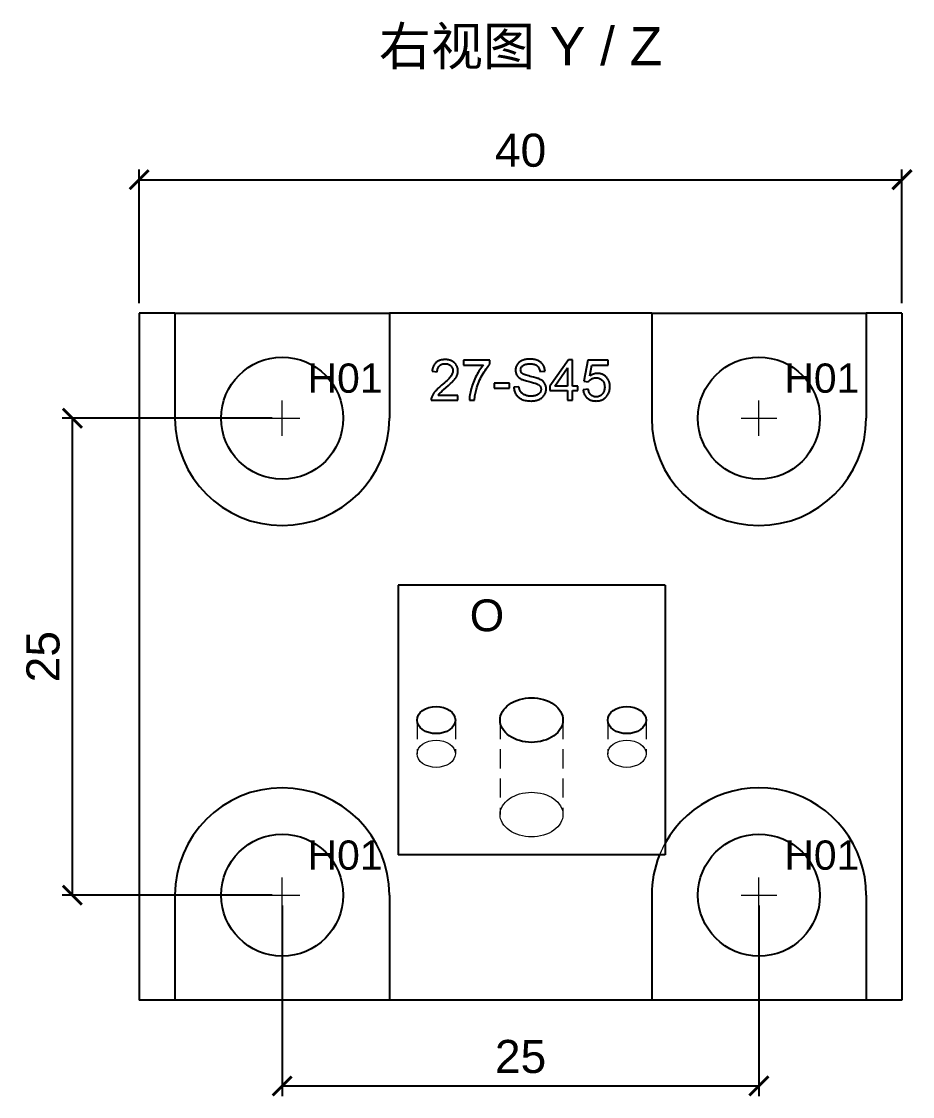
# Model space of a CAD drawing. Header units: millimetres. Extents: x 6 to 539, y 41 to 182.
# Drawn here: x 5.8 to 52.6, y 103.6 to 160 of the extents above; entities that cross this region are included whole.
import ezdxf
from ezdxf.enums import TextEntityAlignment as Align

# ---------------------------------------------------------------- set-up
doc = ezdxf.new("R2010")
doc.units = ezdxf.units.MM
doc.linetypes.add('S45_HIDDEN', pattern=[2.3, 1.5, -0.8])
for name, color, linetype, lineweight in [('ANNOTATIONS', 7, 'CONTINUOUS', 18), ('DIMENSIONS', 7, 'CONTINUOUS', 18), ('HIDDEN', 7, 'S45_HIDDEN', 13), ('VISIBLE', 7, 'CONTINUOUS', 25)]:
    doc.layers.add(name, color=color, linetype=linetype, lineweight=lineweight)
doc.styles.add('CJK', font='Arial Unicode.ttf')
doc.styles.add('OpenSansCondensed-Light', font='OpenSansCondensed-Light.ttf')
doc.dimstyles.new('EZDXF', dxfattribs={"dimtxt": 0.25, "dimasz": 0.175, "dimexe": 0.375, "dimexo": 0.125, "dimgap": 0.1, "dimtad": 1, "dimlfac": 100, "dimzin": 12, "dimdsep": 46, "dimtxsty": 'OpenSansCondensed-Light', "dimblk": 'ARCHTICK', "dimcen": 2.5, "dimazin": 3, "dimtfac": 0.5, "dimtmove": 2, "dimatfit": 3})

# ---------------------------------------------------------------- blocks, each defined once
blk = doc.blocks.new('_ARCHTICK')
at = {"color": 0, "linetype": 'BYBLOCK', "const_width": 0.15}
blk.add_lwpolyline([(-0.5, -0.5), (0.5, 0.5)], dxfattribs=at)

msp = doc.modelspace()

# ---------------------------------------------------------------- linework, layer by layer
at = {"layer": 'ANNOTATIONS'}
for p, q in [((19.5, 138.23333), (19.5, 140.1)), ((44.5, 138.23333), (44.5, 140.1)), ((18.56667, 139.16667), (20.43333, 139.16667)), ((43.56667, 139.16667), (45.43333, 139.16667)), ((19.5, 113.23333), (19.5, 115.1)), ((44.5, 113.23333), (44.5, 115.1)), ((18.56667, 114.16667), (20.43333, 114.16667)), ((43.56667, 114.16667), (45.43333, 114.16667))]:
    msp.add_line(p, q, dxfattribs=at)
at = {"layer": 'HIDDEN', "ltscale": 0.666667}
for p, q in [((52, 144.66667), (12, 144.66667)), ((39.57462, 116.88352), (39.57462, 130.41433)), ((26.56962, 123.34326), (26.56962, 121.5755)), ((28.57962, 123.34326), (28.57962, 121.5755)), ((30.92462, 123.34326), (30.92462, 118.39352)), ((34.22462, 123.34326), (34.22462, 118.39352)), ((36.56962, 123.34326), (36.56962, 121.5755)), ((38.57962, 123.34326), (38.57962, 121.5755)), ((39.57462, 116.2722), (39.57462, 116.88352)), ((39.28393, 116.2722), (25.57462, 116.2722)), ((39.28393, 116.2722), (39.57462, 116.2722)), ((52, 108.66667), (12, 108.66667))]:
    msp.add_line(p, q, dxfattribs=at)
for points in [[(26.56962, 121.5755), (26.58893, 121.71414), (26.64612, 121.84745), (26.73899, 121.97031), (26.86398, 122.078), (27.01627, 122.16638), (27.19002, 122.23205), (27.37856, 122.27249), (27.57462, 122.28614), (27.77069, 122.27249), (27.95922, 122.23205), (28.13297, 122.16638), (28.28526, 122.078), (28.41025, 121.97031), (28.50312, 121.84745), (28.56031, 121.71414), (28.57962, 121.5755)], [(36.56962, 121.5755), (36.58893, 121.71414), (36.64612, 121.84745), (36.73899, 121.97031), (36.86398, 122.078), (37.01627, 122.16638), (37.19002, 122.23205), (37.37856, 122.27249), (37.57462, 122.28614), (37.77069, 122.27249), (37.95922, 122.23205), (38.13297, 122.16638), (38.28526, 122.078), (38.41025, 121.97031), (38.50312, 121.84745), (38.56031, 121.71414), (38.57962, 121.5755)], [(27.57462, 120.86486), (27.37856, 120.87851), (27.19002, 120.91895), (27.01627, 120.98462), (26.86398, 121.073), (26.73899, 121.18069), (26.64612, 121.30355), (26.58893, 121.43686), (26.56962, 121.5755)], [(28.57962, 121.5755), (28.56031, 121.43686), (28.50312, 121.30355), (28.41025, 121.18069), (28.28526, 121.073), (28.13297, 120.98462), (27.95922, 120.91895), (27.77069, 120.87851), (27.57462, 120.86486)], [(37.57462, 120.86486), (37.37856, 120.87851), (37.19002, 120.91895), (37.01627, 120.98462), (36.86398, 121.073), (36.73899, 121.18069), (36.64612, 121.30355), (36.58893, 121.43686), (36.56962, 121.5755)], [(38.57962, 121.5755), (38.56031, 121.43686), (38.50312, 121.30355), (38.41025, 121.18069), (38.28526, 121.073), (38.13297, 120.98462), (37.95922, 120.91895), (37.77069, 120.87851), (37.57462, 120.86486)], [(30.92462, 118.39352), (30.93257, 118.50788), (30.95633, 118.62113), (30.99567, 118.7322), (31.05022, 118.84), (31.11945, 118.94351), (31.2027, 119.04172), (31.29915, 119.13368), (31.4079, 119.21852), (31.52787, 119.29541), (31.65793, 119.36361), (31.79682, 119.42248), (31.94319, 119.47143), (32.09565, 119.51), (32.25272, 119.53783), (32.41289, 119.55463), (32.57462, 119.56024), (32.73635, 119.55463), (32.89652, 119.53783), (33.05359, 119.51), (33.20605, 119.47143), (33.35243, 119.42248), (33.49131, 119.36361), (33.62137, 119.29541), (33.74135, 119.21852), (33.85009, 119.13368), (33.94655, 119.04172), (34.02979, 118.94351), (34.09902, 118.84), (34.15357, 118.7322), (34.19292, 118.62113), (34.21668, 118.50788), (34.22462, 118.39352)], [(32.57462, 117.22679), (32.41289, 117.23241), (32.25272, 117.24921), (32.09565, 117.27703), (31.94319, 117.3156), (31.79682, 117.36456), (31.65793, 117.42342), (31.52787, 117.49163), (31.4079, 117.56852), (31.29915, 117.65335), (31.2027, 117.74532), (31.11945, 117.84353), (31.05022, 117.94703), (30.99567, 118.05483), (30.95633, 118.1659), (30.93257, 118.27916), (30.92462, 118.39352)], [(34.22462, 118.39352), (34.21668, 118.27916), (34.19292, 118.1659), (34.15357, 118.05483), (34.09902, 117.94703), (34.02979, 117.84353), (33.94655, 117.74532), (33.85009, 117.65335), (33.74135, 117.56852), (33.62137, 117.49163), (33.49131, 117.42342), (33.35243, 117.36456), (33.20605, 117.3156), (33.05359, 117.27703), (32.89652, 117.24921), (32.73635, 117.23241), (32.57462, 117.22679)]]:
    msp.add_lwpolyline(points, dxfattribs=at)
for start, end in [(360, 180), (151.118781, 158.017925)]:
    msp.add_arc((44.5, 114.16667), 5.625, start, end, dxfattribs=at)
at = {"layer": 'VISIBLE'}
for p, q in [((13.875, 144.66667), (12, 144.66667)), ((12, 144.66667), (12, 108.66667)), ((13.875, 144.66667), (25.125, 144.66667)), ((13.875, 144.66667), (13.875, 139.16667)), ((38.875, 144.66667), (25.125, 144.66667)), ((25.125, 144.66667), (25.125, 139.16667)), ((38.875, 144.66667), (50.125, 144.66667)), ((38.875, 144.66667), (38.875, 139.16667)), ((52, 144.66667), (50.125, 144.66667)), ((50.125, 144.66667), (50.125, 139.16667)), ((52, 144.66667), (52, 108.66667)), ((27.48896, 141.99398), (27.47183, 141.96927)), ((27.50729, 142.01757), (27.48896, 141.99398)), ((27.52681, 142.04004), (27.50729, 142.01757)), ((27.54752, 142.0614), (27.52681, 142.04004)), ((27.56942, 142.08164), (27.54752, 142.0614)), ((27.59239, 142.10071), (27.56942, 142.08164)), ((27.61633, 142.11854), (27.59239, 142.10071)), ((27.64123, 142.13515), (27.61633, 142.11854)), ((27.6671, 142.15053), (27.64123, 142.13515)), ((27.69393, 142.16467), (27.6671, 142.15053)), ((27.72173, 142.17759), (27.69393, 142.16467)), ((27.75048, 142.18927), (27.72173, 142.17759)), ((27.78021, 142.19973), (27.75048, 142.18927)), ((27.81089, 142.20896), (27.78021, 142.19973)), ((27.84254, 142.21695), (27.81089, 142.20896)), ((27.84052, 141.97865), (27.87707, 141.99457)), ((27.87515, 142.22372), (27.84254, 142.21695)), ((27.90873, 142.22925), (27.87515, 142.22372)), ((27.87707, 141.99457), (27.91599, 142.00695)), ((27.94327, 142.23356), (27.90873, 142.22925)), ((27.91599, 142.00695), (27.95725, 142.01579)), ((27.97877, 142.23663), (27.94327, 142.23356)), ((27.95725, 142.01579), (28.00088, 142.0211)), ((28.01524, 142.23848), (27.97877, 142.23663)), ((28.00088, 142.0211), (28.04687, 142.02287)), ((28.05267, 142.23909), (28.01524, 142.23848)), ((28.04687, 142.02287), (28.09044, 142.0212)), ((28.09045, 142.23843), (28.05267, 142.23909)), ((28.09044, 142.0212), (28.1319, 142.0162)), ((28.12723, 142.23644), (28.09045, 142.23843)), ((28.16301, 142.23312), (28.12723, 142.23644)), ((28.1319, 142.0162), (28.17125, 142.00787)), ((28.1978, 142.22848), (28.16301, 142.23312)), ((28.17125, 142.00787), (28.2085, 141.9962)), ((28.23158, 142.22251), (28.1978, 142.22848)), ((28.2085, 141.9962), (28.24363, 141.9812)), ((28.26437, 142.21522), (28.23158, 142.22251)), ((28.29616, 142.2066), (28.26437, 142.21522)), ((28.32695, 142.19665), (28.29616, 142.2066)), ((28.35675, 142.18537), (28.32695, 142.19665)), ((28.38555, 142.17277), (28.35675, 142.18537)), ((28.41335, 142.15884), (28.38555, 142.17277)), ((28.44015, 142.14359), (28.41335, 142.15884)), ((28.46595, 142.12701), (28.44015, 142.14359)), ((28.49076, 142.1091), (28.46595, 142.12701)), ((28.51457, 142.08987), (28.49076, 142.1091)), ((28.53738, 142.06931), (28.51457, 142.08987)), ((28.559, 142.04776), (28.53738, 142.06931)), ((28.57922, 142.02559), (28.559, 142.04776)), ((28.59804, 142.00278), (28.57922, 142.02559)), ((28.61548, 141.97933), (28.59804, 142.00278)), ((29.01628, 142.20281), (29.01628, 141.95176)), ((30.3935, 142.20281), (29.01628, 142.20281)), ((30.34276, 141.94337), (30.3935, 141.99965)), ((30.3935, 141.99965), (30.3935, 142.20281)), ((31.84857, 142.01546), (31.8244, 141.98151)), ((31.87538, 142.04731), (31.84857, 142.01546)), ((31.90481, 142.07705), (31.87538, 142.04731)), ((31.93687, 142.10468), (31.90481, 142.07705)), ((31.97157, 142.1302), (31.93687, 142.10468)), ((32.00889, 142.15361), (31.97157, 142.1302)), ((32.04884, 142.17491), (32.00889, 142.15361)), ((32.09143, 142.19411), (32.04884, 142.17491)), ((32.13594, 142.21111), (32.09143, 142.19411)), ((32.18168, 142.22585), (32.13594, 142.21111)), ((32.22864, 142.23832), (32.18168, 142.22585)), ((32.22828, 141.98195), (32.27265, 141.99511)), ((32.27682, 142.24853), (32.22864, 142.23832)), ((32.27265, 141.99511), (32.32134, 142.00535)), ((32.32623, 142.25646), (32.27682, 142.24853)), ((32.32134, 142.00535), (32.37437, 142.01266)), ((32.37686, 142.26213), (32.32623, 142.25646)), ((32.37437, 142.01266), (32.43173, 142.01705)), ((32.42872, 142.26553), (32.37686, 142.26213)), ((32.48181, 142.26667), (32.42872, 142.26553)), ((32.43173, 142.01705), (32.49342, 142.01851)), ((32.54007, 142.26548), (32.48181, 142.26667)), ((32.49342, 142.01851), (32.55286, 142.0169)), ((32.59659, 142.2619), (32.54007, 142.26548)), ((32.55286, 142.0169), (32.60856, 142.01207)), ((32.65136, 142.25595), (32.59659, 142.2619)), ((32.60856, 142.01207), (32.66052, 142.00402)), ((32.70439, 142.24762), (32.65136, 142.25595)), ((32.66052, 142.00402), (32.70874, 141.99276)), ((32.75567, 142.23691), (32.70439, 142.24762)), ((32.70874, 141.99276), (32.75322, 141.97827)), ((32.8052, 142.22381), (32.75567, 142.23691)), ((32.85299, 142.20834), (32.8052, 142.22381)), ((32.89903, 142.19048), (32.85299, 142.20834)), ((32.9429, 142.17031), (32.89903, 142.19048)), ((32.98416, 142.1479), (32.9429, 142.17031)), ((33.02281, 142.12324), (32.98416, 142.1479)), ((33.05885, 142.09633), (33.02281, 142.12324)), ((33.09228, 142.06719), (33.05885, 142.09633)), ((33.12311, 142.03579), (33.09228, 142.06719)), ((33.15133, 142.00215), (33.12311, 142.03579)), ((33.17694, 141.96627), (33.15133, 142.00215)), ((34.50917, 142.23039), (33.5383, 140.85176)), ((34.72249, 142.23039), (34.50917, 142.23039)), ((34.72249, 140.85176), (34.72249, 142.23039)), ((35.52938, 142.20136), (35.3233, 141.10862)), ((36.58732, 142.20136), (35.52938, 142.20136)), ((36.58732, 141.95176), (36.58732, 142.20136)), ((27.36593, 141.66078), (27.36189, 141.62379)), ((27.36189, 141.62379), (27.63037, 141.59622)), ((27.37116, 141.69666), (27.36593, 141.66078)), ((27.37759, 141.73141), (27.37116, 141.69666)), ((27.3852, 141.76505), (27.37759, 141.73141)), ((27.394, 141.79758), (27.3852, 141.76505)), ((27.404, 141.82899), (27.394, 141.79758)), ((27.41518, 141.85928), (27.404, 141.82899)), ((27.42756, 141.88845), (27.41518, 141.85928)), ((27.44112, 141.91651), (27.42756, 141.88845)), ((27.45588, 141.94345), (27.44112, 141.91651)), ((27.47183, 141.96927), (27.45588, 141.94345)), ((27.63037, 141.59622), (27.63248, 141.64492)), ((27.63248, 141.64492), (27.63808, 141.69091)), ((27.63808, 141.69091), (27.64717, 141.73417)), ((27.64717, 141.73417), (27.65975, 141.77471)), ((27.65975, 141.77471), (27.67583, 141.81254)), ((27.67583, 141.81254), (27.6954, 141.84764)), ((27.6954, 141.84764), (27.71846, 141.88002)), ((27.71846, 141.88002), (27.74501, 141.90967)), ((27.74501, 141.90967), (27.77449, 141.9362)), ((27.77449, 141.9362), (27.80633, 141.9592)), ((27.80633, 141.9592), (27.84052, 141.97865)), ((28.24363, 141.9812), (28.27666, 141.96287)), ((28.27666, 141.96287), (28.30758, 141.9412)), ((28.30758, 141.9412), (28.33639, 141.9162)), ((28.33639, 141.9162), (28.36241, 141.88878)), ((28.36241, 141.88878), (28.38496, 141.85984)), ((28.39979, 141.46215), (28.37884, 141.42203)), ((28.38496, 141.85984), (28.40404, 141.82937)), ((28.41693, 141.50171), (28.39979, 141.46215)), ((28.40404, 141.82937), (28.41965, 141.79739)), ((28.43026, 141.5407), (28.41693, 141.50171)), ((28.41965, 141.79739), (28.43179, 141.76389)), ((28.43979, 141.57912), (28.43026, 141.5407)), ((28.43179, 141.76389), (28.44047, 141.72887)), ((28.4455, 141.61698), (28.43979, 141.57912)), ((28.44047, 141.72887), (28.44567, 141.69233)), ((28.44741, 141.65427), (28.4455, 141.61698)), ((28.44567, 141.69233), (28.44741, 141.65427)), ((28.63151, 141.95525), (28.61548, 141.97933)), ((28.64615, 141.93054), (28.63151, 141.95525)), ((28.6594, 141.90518), (28.64615, 141.93054)), ((28.67126, 141.8792), (28.6594, 141.90518)), ((28.66364, 141.39741), (28.67588, 141.42831)), ((28.68172, 141.85258), (28.67126, 141.8792)), ((28.67588, 141.42831), (28.68649, 141.45935)), ((28.69078, 141.82532), (28.68172, 141.85258)), ((28.68649, 141.45935), (28.69547, 141.49053)), ((28.69845, 141.79743), (28.69078, 141.82532)), ((28.69547, 141.49053), (28.70282, 141.52184)), ((28.70473, 141.76891), (28.69845, 141.79743)), ((28.70282, 141.52184), (28.70853, 141.55329)), ((28.70961, 141.73975), (28.70473, 141.76891)), ((28.70853, 141.55329), (28.71262, 141.58488)), ((28.71309, 141.70995), (28.70961, 141.73975)), ((28.71262, 141.58488), (28.71507, 141.6166)), ((28.71518, 141.67953), (28.71309, 141.70995)), ((28.71507, 141.6166), (28.71588, 141.64846)), ((28.71588, 141.64846), (28.71518, 141.67953)), ((29.01628, 141.95176), (30.05826, 141.95176)), ((29.72755, 141.47614), (29.68312, 141.39523)), ((29.77269, 141.55382), (29.72755, 141.47614)), ((29.81853, 141.62825), (29.77269, 141.55382)), ((29.86507, 141.69943), (29.81853, 141.62825)), ((29.91231, 141.76738), (29.86507, 141.69943)), ((29.96026, 141.83208), (29.91231, 141.76738)), ((29.94231, 141.33505), (29.99078, 141.42498)), ((30.00891, 141.89354), (29.96026, 141.83208)), ((29.99078, 141.42498), (30.04072, 141.51237)), ((30.05826, 141.95176), (30.00891, 141.89354)), ((30.04072, 141.51237), (30.09078, 141.59531)), ((30.09078, 141.59531), (30.14095, 141.67381)), ((30.14095, 141.67381), (30.19123, 141.74787)), ((30.19123, 141.74787), (30.24163, 141.81748)), ((30.24163, 141.81748), (30.29214, 141.88265)), ((30.29214, 141.88265), (30.34276, 141.94337)), ((31.7344, 141.72033), (31.73297, 141.68039)), ((31.73297, 141.68039), (31.73414, 141.64419)), ((31.73414, 141.64419), (31.73765, 141.60887)), ((31.73869, 141.75961), (31.7344, 141.72033)), ((31.73765, 141.60887), (31.74348, 141.57444)), ((31.74583, 141.79824), (31.73869, 141.75961)), ((31.74348, 141.57444), (31.75166, 141.54089)), ((31.75583, 141.83621), (31.74583, 141.79824)), ((31.75166, 141.54089), (31.76217, 141.50823)), ((31.76869, 141.87352), (31.75583, 141.83621)), ((31.76217, 141.50823), (31.77502, 141.47645)), ((31.7844, 141.91017), (31.76869, 141.87352)), ((31.77502, 141.47645), (31.7902, 141.44556)), ((31.80297, 141.94617), (31.7844, 141.91017)), ((31.7902, 141.44556), (31.80771, 141.41555)), ((31.8244, 141.98151), (31.80297, 141.94617)), ((32.00435, 141.69925), (32.00618, 141.73167)), ((32.00565, 141.67123), (32.00435, 141.69925)), ((32.00952, 141.64447), (32.00565, 141.67123)), ((32.00618, 141.73167), (32.01166, 141.76288)), ((32.01599, 141.61898), (32.00952, 141.64447)), ((32.01166, 141.76288), (32.02078, 141.79289)), ((32.02503, 141.59477), (32.01599, 141.61898)), ((32.02078, 141.79289), (32.03356, 141.8217)), ((32.03667, 141.57182), (32.02503, 141.59477)), ((32.03356, 141.8217), (32.04999, 141.8493)), ((32.05088, 141.55014), (32.03667, 141.57182)), ((32.04999, 141.8493), (32.07007, 141.87571)), ((32.06769, 141.52974), (32.05088, 141.55014)), ((32.08707, 141.5106), (32.06769, 141.52974)), ((32.07007, 141.87571), (32.0938, 141.90091)), ((32.09826, 141.50133), (32.08707, 141.5106)), ((32.0938, 141.90091), (32.12118, 141.92491)), ((32.11148, 141.49204), (32.09826, 141.50133)), ((32.14408, 141.47337), (32.11148, 141.49204)), ((32.12118, 141.92491), (32.13632, 141.93625)), ((32.13632, 141.93625), (32.15255, 141.94685)), ((32.18486, 141.45458), (32.14408, 141.47337)), ((32.15255, 141.94685), (32.18825, 141.96586)), ((32.23383, 141.43568), (32.18486, 141.45458)), ((32.18825, 141.96586), (32.22828, 141.98195)), ((32.29098, 141.41667), (32.23383, 141.43568)), ((32.75322, 141.97827), (32.79396, 141.96056)), ((32.79396, 141.96056), (32.83095, 141.93963)), ((32.83095, 141.93963), (32.8642, 141.91548)), ((32.8642, 141.91548), (32.89396, 141.88818)), ((32.89396, 141.88818), (32.92048, 141.85779)), ((32.92048, 141.85779), (32.94376, 141.82433)), ((32.94376, 141.82433), (32.96379, 141.78777)), ((32.96379, 141.78777), (32.98058, 141.74814)), ((32.98058, 141.74814), (32.99413, 141.70542)), ((32.99413, 141.70542), (33.00444, 141.65962)), ((33.00444, 141.65962), (33.0115, 141.61073)), ((33.0115, 141.61073), (33.28143, 141.63105)), ((33.19984, 141.92865), (33.17694, 141.96627)), ((33.21993, 141.88981), (33.19984, 141.92865)), ((33.23721, 141.84975), (33.21993, 141.88981)), ((33.25168, 141.80845), (33.23721, 141.84975)), ((33.26334, 141.76594), (33.25168, 141.80845)), ((33.27218, 141.7222), (33.26334, 141.76594)), ((33.27821, 141.67724), (33.27218, 141.7222)), ((33.28143, 141.63105), (33.27821, 141.67724)), ((33.79516, 140.85176), (34.46127, 141.81099)), ((34.46127, 141.81099), (34.46127, 140.85176)), ((35.6237, 141.37999), (35.73835, 141.95176)), ((35.72066, 141.4384), (35.67189, 141.41128)), ((35.77003, 141.46135), (35.72066, 141.4384)), ((35.73835, 141.95176), (36.58732, 141.95176)), ((35.81998, 141.48012), (35.77003, 141.46135)), ((35.87053, 141.49473), (35.81998, 141.48012)), ((35.92166, 141.50516), (35.87053, 141.49473)), ((35.97338, 141.51141), (35.92166, 141.50516)), ((36.02569, 141.5135), (35.97338, 141.51141)), ((36.06018, 141.51275), (36.02569, 141.5135)), ((36.09399, 141.51048), (36.06018, 141.51275)), ((36.12712, 141.50672), (36.09399, 141.51048)), ((36.15957, 141.50144), (36.12712, 141.50672)), ((36.19134, 141.49465), (36.15957, 141.50144)), ((36.22242, 141.48636), (36.19134, 141.49465)), ((36.25283, 141.47656), (36.22242, 141.48636)), ((36.28256, 141.46525), (36.25283, 141.47656)), ((36.31161, 141.45243), (36.28256, 141.46525)), ((36.33997, 141.43811), (36.31161, 141.45243)), ((36.36766, 141.42227), (36.33997, 141.43811)), ((27.85676, 140.88949), (27.75159, 140.80079)), ((27.93995, 140.95875), (27.85676, 140.88949)), ((28.01612, 141.02431), (27.93995, 140.95875)), ((28.08526, 141.08618), (28.01612, 141.02431)), ((28.14737, 141.14435), (28.08526, 141.08618)), ((28.0875, 140.76324), (28.21825, 140.87589)), ((28.20244, 141.19883), (28.14737, 141.14435)), ((28.25049, 141.24961), (28.20244, 141.19883)), ((28.21825, 140.87589), (28.32895, 140.97584)), ((28.29151, 141.2967), (28.25049, 141.24961)), ((28.3255, 141.34008), (28.29151, 141.2967)), ((28.35407, 141.38134), (28.3255, 141.34008)), ((28.32895, 140.97584), (28.41961, 141.06309)), ((28.37884, 141.42203), (28.35407, 141.38134)), ((28.41961, 141.06309), (28.45742, 141.10195)), ((28.45742, 141.10195), (28.49022, 141.13764)), ((28.49022, 141.13764), (28.51943, 141.17154)), ((28.51943, 141.17154), (28.5465, 141.20503)), ((28.5465, 141.20503), (28.57141, 141.23811)), ((28.57141, 141.23811), (28.59416, 141.27079)), ((28.59416, 141.27079), (28.61476, 141.30306)), ((28.61476, 141.30306), (28.63321, 141.33491)), ((28.63321, 141.33491), (28.6495, 141.36636)), ((28.6495, 141.36636), (28.66364, 141.39741)), ((29.46476, 140.88573), (29.43733, 140.79803)), ((29.49475, 140.97263), (29.46476, 140.88573)), ((29.5273, 141.05873), (29.49475, 140.97263)), ((29.56241, 141.14405), (29.5273, 141.05873)), ((29.60008, 141.22857), (29.56241, 141.14405)), ((29.64032, 141.3123), (29.60008, 141.22857)), ((29.68312, 141.39523), (29.64032, 141.3123)), ((29.71102, 140.78215), (29.74249, 140.87589)), ((29.74249, 140.87589), (29.77678, 140.96899)), ((29.77678, 140.96899), (29.81391, 141.06146)), ((29.81391, 141.06146), (29.85388, 141.15329)), ((29.85388, 141.15329), (29.89668, 141.24449)), ((29.89668, 141.24449), (29.94231, 141.33505)), ((30.62279, 141.00413), (30.62279, 140.74147)), ((31.42532, 141.00413), (30.62279, 141.00413)), ((31.42532, 140.74147), (31.42532, 141.00413)), ((31.80771, 141.41555), (31.82761, 141.38658)), ((31.82761, 141.38658), (31.84993, 141.35881)), ((31.84993, 141.35881), (31.87468, 141.33225)), ((31.87468, 141.33225), (31.90186, 141.30689)), ((31.90186, 141.30689), (31.93146, 141.28273)), ((31.93146, 141.28273), (31.96349, 141.25977)), ((31.96349, 141.25977), (31.99795, 141.23801)), ((31.99795, 141.23801), (32.03483, 141.21746)), ((32.03483, 141.21746), (32.06696, 141.20173)), ((32.06696, 141.20173), (32.10458, 141.18576)), ((32.10458, 141.18576), (32.14768, 141.16954)), ((32.14768, 141.16954), (32.19628, 141.15306)), ((32.19628, 141.15306), (32.25036, 141.13634)), ((32.25036, 141.13634), (32.30993, 141.11937)), ((32.35632, 141.39754), (32.29098, 141.41667)), ((32.30993, 141.11937), (32.44553, 141.08467)), ((32.42985, 141.3783), (32.35632, 141.39754)), ((32.51156, 141.35895), (32.42985, 141.3783)), ((32.44553, 141.08467), (32.57913, 141.0518)), ((32.66969, 141.32135), (32.51156, 141.35895)), ((32.57913, 141.0518), (32.68679, 141.02354)), ((32.80089, 141.28621), (32.66969, 141.32135)), ((32.68679, 141.02354), (32.76851, 140.99992)), ((32.76851, 140.99992), (32.82429, 140.98091)), ((32.85639, 141.26955), (32.80089, 141.28621)), ((32.82429, 140.98091), (32.85649, 140.96784)), ((32.90516, 141.25351), (32.85639, 141.26955)), ((32.85649, 140.96784), (32.88633, 140.95402)), ((32.88633, 140.95402), (32.91382, 140.93945)), ((32.94718, 141.23808), (32.90516, 141.25351)), ((32.91382, 140.93945), (32.93894, 140.92414)), ((32.93894, 140.92414), (32.96171, 140.90807)), ((32.98248, 141.22326), (32.94718, 141.23808)), ((32.96171, 140.90807), (32.98212, 140.89126)), ((32.98212, 140.89126), (33.00016, 140.8737)), ((33.0274, 141.20114), (32.98248, 141.22326)), ((33.00016, 140.8737), (33.01586, 140.85539)), ((33.06928, 141.1776), (33.0274, 141.20114)), ((33.10812, 141.15262), (33.06928, 141.1776)), ((33.14393, 141.12621), (33.10812, 141.15262)), ((33.17669, 141.09838), (33.14393, 141.12621)), ((33.20642, 141.06912), (33.17669, 141.09838)), ((33.23311, 141.03843), (33.20642, 141.06912)), ((33.25676, 141.00631), (33.23311, 141.03843)), ((33.27751, 140.97285), (33.25676, 141.00631)), ((33.29549, 140.93815), (33.27751, 140.97285)), ((33.3107, 140.9022), (33.29549, 140.93815)), ((33.32315, 140.865), (33.3107, 140.9022)), ((33.33284, 140.82656), (33.32315, 140.865)), ((35.3233, 141.10862), (35.56856, 141.07669)), ((35.56856, 141.07669), (35.58375, 141.09902)), ((35.58375, 141.09902), (35.6003, 141.12027)), ((35.6003, 141.12027), (35.61822, 141.14047)), ((35.61822, 141.14047), (35.63749, 141.15959)), ((35.67189, 141.41128), (35.6237, 141.37999)), ((35.63749, 141.15959), (35.65813, 141.17765)), ((35.65813, 141.17765), (35.68012, 141.19465)), ((35.68012, 141.19465), (35.70348, 141.21058)), ((35.70348, 141.21058), (35.72819, 141.22544)), ((35.72819, 141.22544), (35.75397, 141.23887)), ((35.75397, 141.23887), (35.78053, 141.25052)), ((35.78053, 141.25052), (35.80785, 141.26037)), ((35.80785, 141.26037), (35.83595, 141.26843)), ((35.83595, 141.26843), (35.86481, 141.2747)), ((35.86481, 141.2747), (35.89445, 141.27918)), ((35.89445, 141.27918), (35.92486, 141.28187)), ((35.92486, 141.28187), (35.95603, 141.28276)), ((35.95603, 141.28276), (36.00561, 141.28074)), ((36.00561, 141.28074), (36.05277, 141.27469)), ((36.05277, 141.27469), (36.09749, 141.2646)), ((36.09749, 141.2646), (36.1398, 141.25047)), ((36.1398, 141.25047), (36.17967, 141.23231)), ((36.17967, 141.23231), (36.21712, 141.21011)), ((36.21712, 141.21011), (36.25214, 141.18388)), ((36.25214, 141.18388), (36.28474, 141.15361)), ((36.28474, 141.15361), (36.29994, 141.13709)), ((36.29994, 141.13709), (36.31416, 141.11984)), ((36.31416, 141.11984), (36.3274, 141.10186)), ((36.3274, 141.10186), (36.33966, 141.08313)), ((36.33966, 141.08313), (36.35093, 141.06367)), ((36.35093, 141.06367), (36.36123, 141.04347)), ((36.36123, 141.04347), (36.37888, 141.00087)), ((36.39467, 141.40493), (36.36766, 141.42227)), ((36.37888, 141.00087), (36.39261, 140.95531)), ((36.39261, 140.95531), (36.40242, 140.90681)), ((36.42099, 141.38609), (36.39467, 141.40493)), ((36.40242, 140.90681), (36.40831, 140.85536)), ((36.44664, 141.36573), (36.42099, 141.38609)), ((36.4716, 141.34386), (36.44664, 141.36573)), ((36.49589, 141.32049), (36.4716, 141.34386)), ((36.51909, 141.29594), (36.49589, 141.32049)), ((36.54079, 141.27052), (36.51909, 141.29594)), ((36.56099, 141.24424), (36.54079, 141.27052)), ((36.5797, 141.2171), (36.56099, 141.24424)), ((36.59691, 141.18909), (36.5797, 141.2171)), ((36.61262, 141.16023), (36.59691, 141.18909)), ((36.62684, 141.1305), (36.61262, 141.16023)), ((36.63956, 141.09991), (36.62684, 141.1305)), ((36.65079, 141.06846), (36.63956, 141.09991)), ((36.66051, 141.03615), (36.65079, 141.06846)), ((36.66874, 141.00298), (36.66051, 141.03615)), ((36.67548, 140.96894), (36.66874, 141.00298)), ((36.68072, 140.93405), (36.67548, 140.96894)), ((36.68446, 140.89829), (36.68072, 140.93405)), ((36.6867, 140.86167), (36.68446, 140.89829)), ((36.68745, 140.82419), (36.6867, 140.86167)), ((27.35746, 140.32019), (27.34302, 140.28434)), ((27.37391, 140.35591), (27.35746, 140.32019)), ((27.39238, 140.39148), (27.37391, 140.35591)), ((27.41286, 140.42692), (27.39238, 140.39148)), ((27.43537, 140.46223), (27.41286, 140.42692)), ((27.45989, 140.4974), (27.43537, 140.46223)), ((27.48643, 140.53243), (27.45989, 140.4974)), ((27.51499, 140.56733), (27.48643, 140.53243)), ((27.54621, 140.60284), (27.51499, 140.56733)), ((27.58071, 140.6397), (27.54621, 140.60284)), ((27.6185, 140.67793), (27.58071, 140.6397)), ((27.65957, 140.71752), (27.6185, 140.67793)), ((27.70394, 140.75847), (27.65957, 140.71752)), ((27.67535, 140.354), (27.69857, 140.38951)), ((28.71878, 140.354), (27.67535, 140.354)), ((27.69857, 140.38951), (27.7247, 140.42493)), ((27.75159, 140.80079), (27.70394, 140.75847)), ((27.7247, 140.42493), (27.75372, 140.46026)), ((27.75372, 140.46026), (27.78565, 140.49549)), ((27.78565, 140.49549), (27.82955, 140.53862)), ((27.82955, 140.53862), (27.89449, 140.59762)), ((27.89449, 140.59762), (27.98047, 140.67249)), ((27.98047, 140.67249), (28.0875, 140.76324)), ((28.71878, 140.10295), (28.71878, 140.354)), ((29.3297, 140.30593), (29.32159, 140.235)), ((29.34063, 140.38012), (29.3297, 140.30593)), ((29.35437, 140.45758), (29.34063, 140.38012)), ((29.37093, 140.5383), (29.35437, 140.45758)), ((29.39029, 140.62229), (29.37093, 140.5383)), ((29.41247, 140.70954), (29.39029, 140.62229)), ((29.43733, 140.79803), (29.41247, 140.70954)), ((29.59668, 140.25868), (29.60655, 140.33416)), ((29.60655, 140.33416), (29.61818, 140.40806)), ((29.61818, 140.40806), (29.63158, 140.48037)), ((29.63158, 140.48037), (29.64675, 140.55109)), ((29.64675, 140.55109), (29.66369, 140.62023)), ((29.66369, 140.62023), (29.6824, 140.68777)), ((29.6824, 140.68777), (29.71102, 140.78215)), ((30.62279, 140.74147), (31.42532, 140.74147)), ((31.91728, 140.80967), (31.65171, 140.78646)), ((31.65171, 140.78646), (31.6548, 140.73382)), ((31.6548, 140.73382), (31.66118, 140.68256)), ((31.66118, 140.68256), (31.67086, 140.63269)), ((31.67086, 140.63269), (31.68381, 140.5842)), ((31.68381, 140.5842), (31.70006, 140.53709)), ((31.70006, 140.53709), (31.7196, 140.49137)), ((31.7196, 140.49137), (31.74242, 140.44703)), ((31.74242, 140.44703), (31.76853, 140.40407)), ((31.76853, 140.40407), (31.7976, 140.36313)), ((31.7976, 140.36313), (31.8293, 140.32484)), ((31.8293, 140.32484), (31.86363, 140.28921)), ((31.92278, 140.77066), (31.91728, 140.80967)), ((31.92984, 140.73344), (31.92278, 140.77066)), ((31.93847, 140.69801), (31.92984, 140.73344)), ((31.94866, 140.66437), (31.93847, 140.69801)), ((31.96042, 140.63253), (31.94866, 140.66437)), ((31.97374, 140.60247), (31.96042, 140.63253)), ((31.98863, 140.57421), (31.97374, 140.60247)), ((32.00508, 140.54774), (31.98863, 140.57421)), ((32.0235, 140.52277), (32.00508, 140.54774)), ((32.04431, 140.49903), (32.0235, 140.52277)), ((32.06749, 140.47651), (32.04431, 140.49903)), ((32.09306, 140.45522), (32.06749, 140.47651)), ((32.12101, 140.43515), (32.09306, 140.45522)), ((32.15134, 140.41631), (32.12101, 140.43515)), ((32.18404, 140.39869), (32.15134, 140.41631)), ((32.21913, 140.3823), (32.18404, 140.39869)), ((32.25598, 140.3675), (32.21913, 140.3823)), ((32.29396, 140.35468), (32.25598, 140.3675)), ((32.33308, 140.34383), (32.29396, 140.35468)), ((32.37333, 140.33495), (32.33308, 140.34383)), ((32.41471, 140.32805), (32.37333, 140.33495)), ((32.45723, 140.32312), (32.41471, 140.32805)), ((32.50088, 140.32016), (32.45723, 140.32312)), ((32.54566, 140.31917), (32.50088, 140.32016)), ((32.58534, 140.31992), (32.54566, 140.31917)), ((32.62384, 140.32217), (32.58534, 140.31992)), ((32.66117, 140.32591), (32.62384, 140.32217)), ((32.69731, 140.33115), (32.66117, 140.32591)), ((32.73228, 140.33788), (32.69731, 140.33115)), ((32.76606, 140.34611), (32.73228, 140.33788)), ((32.79867, 140.35584), (32.76606, 140.34611)), ((32.8301, 140.36706), (32.79867, 140.35584)), ((32.85995, 140.37959), (32.8301, 140.36706)), ((32.88783, 140.39323), (32.85995, 140.37959)), ((32.91374, 140.40798), (32.88783, 140.39323)), ((32.93767, 140.42384), (32.91374, 140.40798)), ((32.95963, 140.44081), (32.93767, 140.42384)), ((32.97962, 140.4589), (32.95963, 140.44081)), ((32.99764, 140.47809), (32.97962, 140.4589)), ((33.01368, 140.49839), (32.99764, 140.47809)), ((33.02779, 140.51949), (33.01368, 140.49839)), ((33.01586, 140.85539), (33.02946, 140.83631)), ((33.04003, 140.54107), (33.02779, 140.51949)), ((33.02946, 140.83631), (33.04125, 140.81643)), ((33.05038, 140.56312), (33.04003, 140.54107)), ((33.04125, 140.81643), (33.05123, 140.79576)), ((33.05885, 140.58565), (33.05038, 140.56312)), ((33.05123, 140.79576), (33.05939, 140.7743)), ((33.06544, 140.60865), (33.05885, 140.58565)), ((33.05939, 140.7743), (33.06574, 140.75205)), ((33.07014, 140.63213), (33.06544, 140.60865)), ((33.06574, 140.75205), (33.07028, 140.729)), ((33.07296, 140.65609), (33.07014, 140.63213)), ((33.07028, 140.729), (33.073, 140.70516)), ((33.07391, 140.68052), (33.07296, 140.65609)), ((33.073, 140.70516), (33.07391, 140.68052)), ((33.16319, 140.28049), (33.19413, 140.31282)), ((33.19413, 140.31282), (33.22242, 140.34724)), ((33.22242, 140.34724), (33.24805, 140.38375)), ((33.24805, 140.38375), (33.27084, 140.42161)), ((33.27084, 140.42161), (33.29059, 140.46007)), ((33.29059, 140.46007), (33.3073, 140.49915)), ((33.3073, 140.49915), (33.32098, 140.53885)), ((33.32098, 140.53885), (33.33161, 140.57915)), ((33.33161, 140.57915), (33.33921, 140.62007)), ((33.33975, 140.78686), (33.33284, 140.82656)), ((33.33921, 140.62007), (33.34376, 140.6616)), ((33.3439, 140.74592), (33.33975, 140.78686)), ((33.34376, 140.6616), (33.34528, 140.70374)), ((33.34528, 140.70374), (33.3439, 140.74592)), ((33.5383, 140.85176), (33.5383, 140.61231)), ((33.5383, 140.61231), (34.46127, 140.61231)), ((34.46127, 140.85176), (33.79516, 140.85176)), ((34.46127, 140.61231), (34.46127, 140.10295)), ((35.00984, 140.85176), (34.72249, 140.85176)), ((34.72249, 140.61231), (35.00984, 140.61231)), ((34.72249, 140.10295), (34.72249, 140.61231)), ((35.00984, 140.61231), (35.00984, 140.85176)), ((35.55114, 140.68342), (35.27686, 140.6602)), ((35.27686, 140.6602), (35.28074, 140.62706)), ((35.28074, 140.62706), (35.28585, 140.59474)), ((35.28585, 140.59474), (35.29219, 140.56325)), ((35.29219, 140.56325), (35.29976, 140.53259)), ((35.29976, 140.53259), (35.30857, 140.50275)), ((35.30857, 140.50275), (35.3186, 140.47375)), ((35.3186, 140.47375), (35.32986, 140.44557)), ((35.32986, 140.44557), (35.34235, 140.41822)), ((35.34235, 140.41822), (35.35607, 140.39169)), ((35.35607, 140.39169), (35.37102, 140.366)), ((35.37102, 140.366), (35.3872, 140.34113)), ((35.3872, 140.34113), (35.40462, 140.31709)), ((35.40462, 140.31709), (35.42326, 140.29387)), ((35.56002, 140.63491), (35.55114, 140.68342)), ((35.57142, 140.5895), (35.56002, 140.63491)), ((35.58533, 140.5472), (35.57142, 140.5895)), ((35.60175, 140.50801), (35.58533, 140.5472)), ((35.6207, 140.47192), (35.60175, 140.50801)), ((35.64216, 140.43894), (35.6207, 140.47192)), ((35.66614, 140.40907), (35.64216, 140.43894)), ((35.69264, 140.3823), (35.66614, 140.40907)), ((35.72111, 140.35866), (35.69264, 140.3823)), ((35.751, 140.33817), (35.72111, 140.35866)), ((35.78233, 140.32084), (35.751, 140.33817)), ((35.81508, 140.30666), (35.78233, 140.32084)), ((35.84927, 140.29563), (35.81508, 140.30666)), ((36.09372, 140.30144), (36.05109, 140.29033)), ((36.13454, 140.317), (36.09372, 140.30144)), ((36.17354, 140.337), (36.13454, 140.317)), ((36.21072, 140.36144), (36.17354, 140.337)), ((36.2461, 140.39033), (36.21072, 140.36144)), ((36.27966, 140.42366), (36.2461, 140.39033)), ((36.29547, 140.4418), (36.27966, 140.42366)), ((36.31027, 140.46066), (36.29547, 140.4418)), ((36.32404, 140.48026), (36.31027, 140.46066)), ((36.3368, 140.50057), (36.32404, 140.48026)), ((36.34853, 140.52161), (36.3368, 140.50057)), ((36.35925, 140.54338), (36.34853, 140.52161)), ((36.36894, 140.56588), (36.35925, 140.54338)), ((36.37762, 140.58909), (36.36894, 140.56588)), ((36.3919, 140.63771), (36.37762, 140.58909)), ((36.4021, 140.68923), (36.3919, 140.63771)), ((36.40823, 140.74365), (36.4021, 140.68923)), ((36.41027, 140.80097), (36.40823, 140.74365)), ((36.40831, 140.85536), (36.41027, 140.80097)), ((36.49295, 140.2937), (36.51911, 140.32498)), ((36.51911, 140.32498), (36.53949, 140.35159)), ((36.53949, 140.35159), (36.55856, 140.37881)), ((36.55856, 140.37881), (36.57632, 140.40664)), ((36.57632, 140.40664), (36.59276, 140.43509)), ((36.59276, 140.43509), (36.60788, 140.46414)), ((36.60788, 140.46414), (36.62169, 140.49381)), ((36.62169, 140.49381), (36.63419, 140.5241)), ((36.63419, 140.5241), (36.64537, 140.55499)), ((36.64537, 140.55499), (36.65523, 140.5865)), ((36.65523, 140.5865), (36.66378, 140.61862)), ((36.66378, 140.61862), (36.67101, 140.65135)), ((36.67101, 140.65135), (36.67693, 140.68469)), ((36.67693, 140.68469), (36.68153, 140.71865)), ((36.68153, 140.71865), (36.68482, 140.75321)), ((36.68482, 140.75321), (36.68679, 140.78839)), ((36.68679, 140.78839), (36.68745, 140.82419)), ((27.31337, 140.14966), (27.31255, 140.10295)), ((27.31255, 140.10295), (28.71878, 140.10295)), ((27.31872, 140.19546), (27.31337, 140.14966)), ((27.3286, 140.24036), (27.31872, 140.19546)), ((27.34302, 140.28434), (27.3286, 140.24036)), ((29.31628, 140.16734), (29.31379, 140.10295)), ((29.31379, 140.10295), (29.58226, 140.10295)), ((29.32159, 140.235), (29.31628, 140.16734)), ((29.58226, 140.10295), (29.58859, 140.18161)), ((29.58859, 140.18161), (29.59668, 140.25868)), ((31.86363, 140.28921), (31.90059, 140.25623)), ((31.90059, 140.25623), (31.94018, 140.2259)), ((31.94018, 140.2259), (31.9824, 140.19823)), ((31.9824, 140.19823), (32.02726, 140.1732)), ((32.02726, 140.1732), (32.07474, 140.15084)), ((32.07474, 140.15084), (32.125, 140.13111)), ((32.125, 140.13111), (32.17818, 140.11401)), ((32.17818, 140.11401), (32.23429, 140.09955)), ((32.23429, 140.09955), (32.29333, 140.08771)), ((32.29333, 140.08771), (32.35529, 140.0785)), ((32.35529, 140.0785), (32.42017, 140.07193)), ((32.42017, 140.07193), (32.48799, 140.06798)), ((32.48799, 140.06798), (32.55872, 140.06667)), ((32.55872, 140.06667), (32.61497, 140.06797)), ((32.61497, 140.06797), (32.66978, 140.07188)), ((32.66978, 140.07188), (32.72317, 140.0784)), ((32.72317, 140.0784), (32.77513, 140.08753)), ((32.77513, 140.08753), (32.82567, 140.09926)), ((32.82567, 140.09926), (32.87477, 140.1136)), ((32.87477, 140.1136), (32.92245, 140.13055)), ((32.92245, 140.13055), (32.96869, 140.15011)), ((32.96869, 140.15011), (33.0129, 140.17201)), ((33.0129, 140.17201), (33.05445, 140.196)), ((33.05445, 140.196), (33.09335, 140.22208)), ((33.09335, 140.22208), (33.1296, 140.25024)), ((33.1296, 140.25024), (33.16319, 140.28049)), ((34.46127, 140.10295), (34.72249, 140.10295)), ((35.42326, 140.29387), (35.44313, 140.27149)), ((35.44313, 140.27149), (35.46423, 140.24993)), ((35.46423, 140.24993), (35.48656, 140.2292)), ((35.48656, 140.2292), (35.50993, 140.20952)), ((35.50993, 140.20952), (35.53413, 140.19111)), ((35.53413, 140.19111), (35.55916, 140.17396)), ((35.55916, 140.17396), (35.58502, 140.15809)), ((35.58502, 140.15809), (35.61172, 140.14349)), ((35.61172, 140.14349), (35.63925, 140.13016)), ((35.63925, 140.13016), (35.66761, 140.11809)), ((35.66761, 140.11809), (35.69681, 140.1073)), ((35.69681, 140.1073), (35.72684, 140.09778)), ((35.72684, 140.09778), (35.7577, 140.08952)), ((35.7577, 140.08952), (35.7894, 140.08254)), ((35.7894, 140.08254), (35.82193, 140.07682)), ((35.82193, 140.07682), (35.8553, 140.07238)), ((35.88488, 140.28775), (35.84927, 140.29563)), ((35.8553, 140.07238), (35.88949, 140.06921)), ((35.92192, 140.28302), (35.88488, 140.28775)), ((35.88949, 140.06921), (35.92452, 140.0673)), ((35.96039, 140.28144), (35.92192, 140.28302)), ((35.92452, 140.0673), (35.96039, 140.06667)), ((36.00665, 140.28366), (35.96039, 140.28144)), ((35.96039, 140.06667), (36.00407, 140.06768)), ((36.00407, 140.06768), (36.04658, 140.0707)), ((36.05109, 140.29033), (36.00665, 140.28366)), ((36.04658, 140.0707), (36.08792, 140.07575)), ((36.08792, 140.07575), (36.1281, 140.08281)), ((36.1281, 140.08281), (36.1671, 140.09189)), ((36.1671, 140.09189), (36.20494, 140.10299)), ((36.20494, 140.10299), (36.24161, 140.11611)), ((36.24161, 140.11611), (36.27712, 140.13124)), ((36.27712, 140.13124), (36.31145, 140.1484)), ((36.31145, 140.1484), (36.34462, 140.16757)), ((36.34462, 140.16757), (36.37662, 140.18876)), ((36.37662, 140.18876), (36.40746, 140.21197)), ((36.40746, 140.21197), (36.43712, 140.23719)), ((36.43712, 140.23719), (36.46562, 140.26444)), ((36.46562, 140.26444), (36.49295, 140.2937)), ((25.57462, 130.41433), (25.57462, 116.2722)), ((39.57462, 130.41433), (25.57462, 130.41433)), ((39.57462, 130.41433), (39.57462, 116.2722)), ((39.57462, 116.2722), (25.57462, 116.2722)), ((13.875, 114.16667), (13.875, 108.66667)), ((25.125, 114.16667), (25.125, 108.66667)), ((38.875, 114.16667), (38.875, 108.66667)), ((50.125, 114.16667), (50.125, 108.66667)), ((13.875, 108.66667), (12, 108.66667)), ((25.125, 108.66667), (13.875, 108.66667)), ((38.875, 108.66667), (25.125, 108.66667)), ((50.125, 108.66667), (38.875, 108.66667)), ((52, 108.66667), (50.125, 108.66667))]:
    msp.add_line(p, q, dxfattribs=at)
for points in [[(26.56962, 123.34326), (26.58893, 123.4819), (26.64612, 123.61522), (26.73899, 123.73808), (26.86398, 123.84576), (27.01627, 123.93414), (27.19002, 123.99981), (27.37856, 124.04025), (27.57462, 124.05391), (27.77069, 124.04025), (27.95922, 123.99981), (28.13297, 123.93414), (28.28526, 123.84576), (28.41025, 123.73808), (28.50312, 123.61522), (28.56031, 123.4819), (28.57962, 123.34326)], [(30.92462, 123.34326), (30.93257, 123.45762), (30.95633, 123.57088), (30.99567, 123.68195), (31.05022, 123.78975), (31.11945, 123.89326), (31.2027, 123.99146), (31.29915, 124.08343), (31.4079, 124.16826), (31.52787, 124.24516), (31.65793, 124.31336), (31.79682, 124.37223), (31.94319, 124.42118), (32.09565, 124.45975), (32.25272, 124.48757), (32.41289, 124.50437), (32.57462, 124.50999), (32.73635, 124.50437), (32.89652, 124.48757), (33.05359, 124.45975), (33.20605, 124.42118), (33.35243, 124.37223), (33.49131, 124.31336), (33.62137, 124.24516), (33.74135, 124.16826), (33.85009, 124.08343), (33.94655, 123.99146), (34.02979, 123.89326), (34.09902, 123.78975), (34.15357, 123.68195), (34.19292, 123.57088), (34.21668, 123.45762), (34.22462, 123.34326)], [(36.56962, 123.34326), (36.58893, 123.4819), (36.64612, 123.61522), (36.73899, 123.73808), (36.86398, 123.84576), (37.01627, 123.93414), (37.19002, 123.99981), (37.37856, 124.04025), (37.57462, 124.05391), (37.77069, 124.04025), (37.95922, 123.99981), (38.13297, 123.93414), (38.28526, 123.84576), (38.41025, 123.73808), (38.50312, 123.61522), (38.56031, 123.4819), (38.57962, 123.34326)], [(27.57462, 122.63262), (27.37856, 122.64628), (27.19002, 122.68672), (27.01627, 122.75239), (26.86398, 122.84076), (26.73899, 122.94845), (26.64612, 123.07131), (26.58893, 123.20463), (26.56962, 123.34326)], [(28.57962, 123.34326), (28.56031, 123.20463), (28.50312, 123.07131), (28.41025, 122.94845), (28.28526, 122.84076), (28.13297, 122.75239), (27.95922, 122.68672), (27.77069, 122.64628), (27.57462, 122.63262)], [(32.57462, 122.17654), (32.41289, 122.18216), (32.25272, 122.19896), (32.09565, 122.22678), (31.94319, 122.26535), (31.79682, 122.3143), (31.65793, 122.37317), (31.52787, 122.44137), (31.4079, 122.51826), (31.29915, 122.6031), (31.2027, 122.69507), (31.11945, 122.79327), (31.05022, 122.89678), (30.99567, 123.00458), (30.95633, 123.11565), (30.93257, 123.22891), (30.92462, 123.34326)], [(34.22462, 123.34326), (34.21668, 123.22891), (34.19292, 123.11565), (34.15357, 123.00458), (34.09902, 122.89678), (34.02979, 122.79327), (33.94655, 122.69507), (33.85009, 122.6031), (33.74135, 122.51826), (33.62137, 122.44137), (33.49131, 122.37317), (33.35243, 122.3143), (33.20605, 122.26535), (33.05359, 122.22678), (32.89652, 122.19896), (32.73635, 122.18216), (32.57462, 122.17654)], [(37.57462, 122.63262), (37.37856, 122.64628), (37.19002, 122.68672), (37.01627, 122.75239), (36.86398, 122.84076), (36.73899, 122.94845), (36.64612, 123.07131), (36.58893, 123.20463), (36.56962, 123.34326)], [(38.57962, 123.34326), (38.56031, 123.20463), (38.50312, 123.07131), (38.41025, 122.94845), (38.28526, 122.84076), (38.13297, 122.75239), (37.95922, 122.68672), (37.77069, 122.64628), (37.57462, 122.63262)]]:
    msp.add_lwpolyline(points, dxfattribs=at)
for centre in [(19.5, 139.16667), (44.5, 139.16667), (19.5, 114.16667), (44.5, 114.16667)]:
    msp.add_circle(centre, 3.2, dxfattribs=at)
for centre, start, end in [((19.5, 139.16667), 180, 0), ((44.5, 139.16667), 180, 0), ((19.5, 114.16667), 360, 180), ((44.5, 114.16667), 360, 151.118781), ((44.5, 114.16667), 158.017925, 180)]:
    msp.add_arc(centre, 5.625, start, end, dxfattribs=at)

# ---------------------------------------------------------------- texts
at = {"layer": 'ANNOTATIONS', "style": 'CJK'}
msp.add_text('右视图 Y / Z', height=2, dxfattribs=at).set_placement((32, 157.66667), align=Align.CENTER)
for s, height, p in [('H01', 1.533333, (20.83333, 140.5)), ('H01', 1.533333, (45.83333, 140.5)), ('O', 1.66667, (29.33333, 128)), ('H01', 1.533333, (20.83333, 115.5)), ('H01', 1.533333, (45.83333, 115.5))]:
    msp.add_text(s, height=height, dxfattribs=at).set_placement(p)

# ---------------------------------------------------------------- dimensions: what is measured, and where the dimension line sits
at = {"layer": 'DIMENSIONS'}
for base, p1, p2 in [((12, 151.66667), (12, 144.66667), (52, 144.66667)), ((19.5, 104.16667), (19.5, 114.16667), (44.5, 114.16667))]:
    msp.add_linear_dim(base=base, p1=p1, p2=p2, dimstyle='EZDXF', override={"dimtxt": 1.733333, "dimasz": 1, "dimexe": 0.533333, "dimexo": 0.533333, "dimgap": 0.666667, "dimdec": 4, "dimlfac": 1, "dimzin": 8, "dimtxsty": 'CJK', "dimclrd": 7, "dimclre": 7, "dimclrt": 7}, dxfattribs=at).render()
msp.add_linear_dim(base=(8.5, 114.16667), p1=(19.5, 114.16667), p2=(19.5, 139.16667), angle=90, dimstyle='EZDXF', override={"dimtxt": 1.733333, "dimasz": 1, "dimexe": 0.533333, "dimexo": 0.533333, "dimgap": 0.666667, "dimdec": 4, "dimlfac": 1, "dimzin": 8, "dimtxsty": 'CJK', "dimclrd": 7, "dimclre": 7, "dimclrt": 7}, dxfattribs=at).render()

doc.saveas('drawing.dxf')
